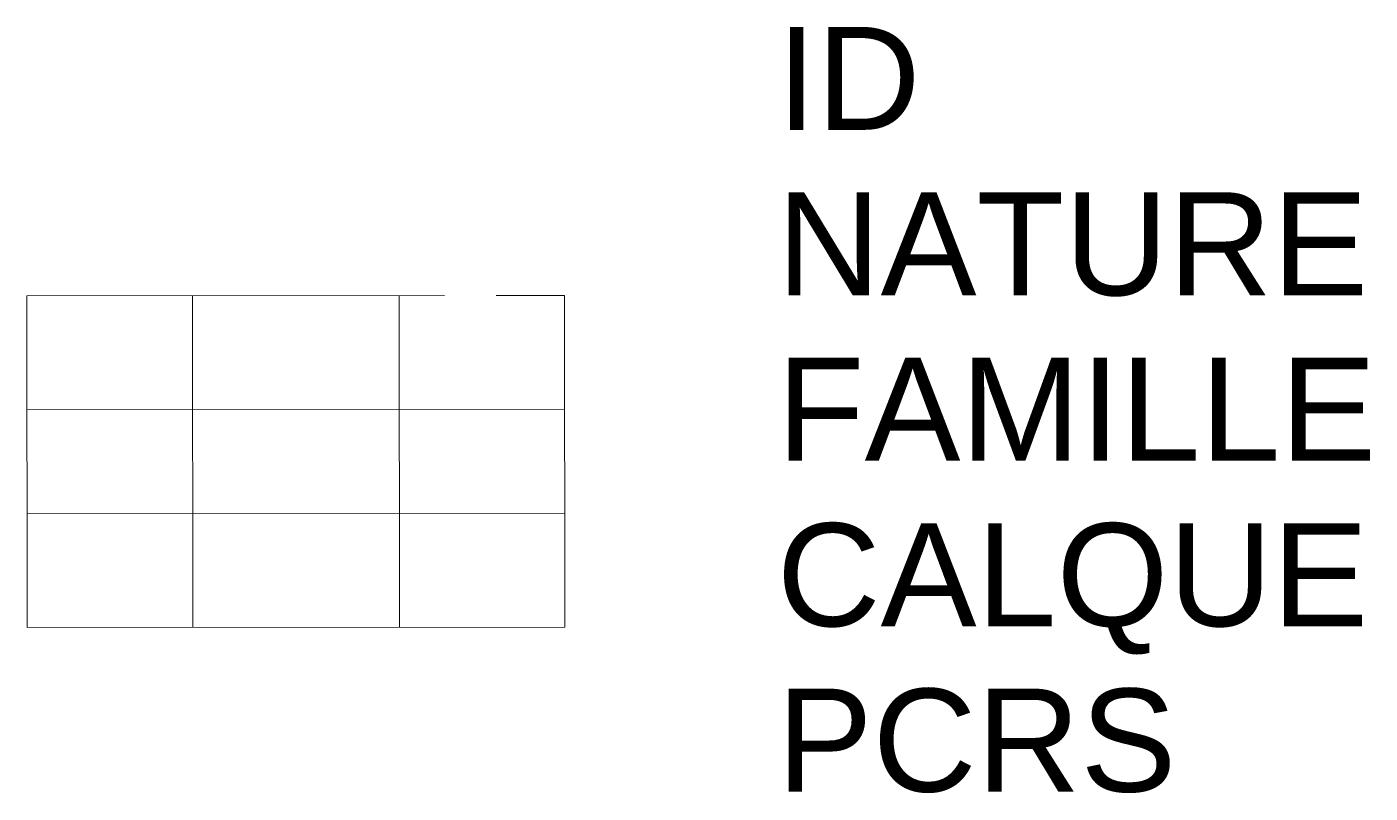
# Model space of a CAD drawing. Header units: metres. Extents: x 0 to 2.61, y -0.32 to 1.17.
import ezdxf

# ---------------------------------------------------------------- set-up
doc = ezdxf.new("R2010")
doc.units = ezdxf.units.M
doc.linetypes.add('Socle_Continu', pattern=[2.5, 2.5, 0])
doc.layers.add('TELEC_SCS', color=3, linetype='Socle_Continu', lineweight=13)
doc.styles.get("Standard").update_dxf_attribs({"font": 'arial.ttf'})

msp = doc.modelspace()

# ---------------------------------------------------------------- linework, layer by layer
at = {"layer": 'TELEC_SCS', "linetype": 'Socle_Continu'}
for p, q in [((0.321, 0.6446), (0.3215, 0.0002)), ((0.7229, 0.0006), (0.7224, 0.645)), ((1.0441, 0.4237), (-0.0003, 0.4229)), ((-0.0002, 0.2215), (1.0442, 0.2224))]:
    msp.add_line(p, q, dxfattribs=at)
at = {"layer": 'TELEC_SCS', "linetype": 'Socle_Continu', "flags": 128}
msp.add_lwpolyline([(1.0444, 0.0008), (0, 0), (-0.0005, 0.6444), (1.0439, 0.6452)], close=True, dxfattribs=at)

# ---------------------------------------------------------------- texts
at = {"layer": 'TELEC_SCS', "linetype": 'Socle_Continu', "flags": 9}
for tag, p, s in [('ID', (1.4557, 0.9666), 'IP_0649'), ('NATURE', (1.4557, 0.6453), 'Aération rectangle télécom'), ('FAMILLE', (1.4557, 0.324), 'Télécommunication'), ('CALQUE', (1.4557, 0.0027), 'TELEC_SCS'), ('PCRS', (1.4557, -0.3186), 'HabillageSymbole')]:
    msp.add_attdef(tag, p, s, height=0.2, dxfattribs=at)

doc.saveas('drawing.dxf')
